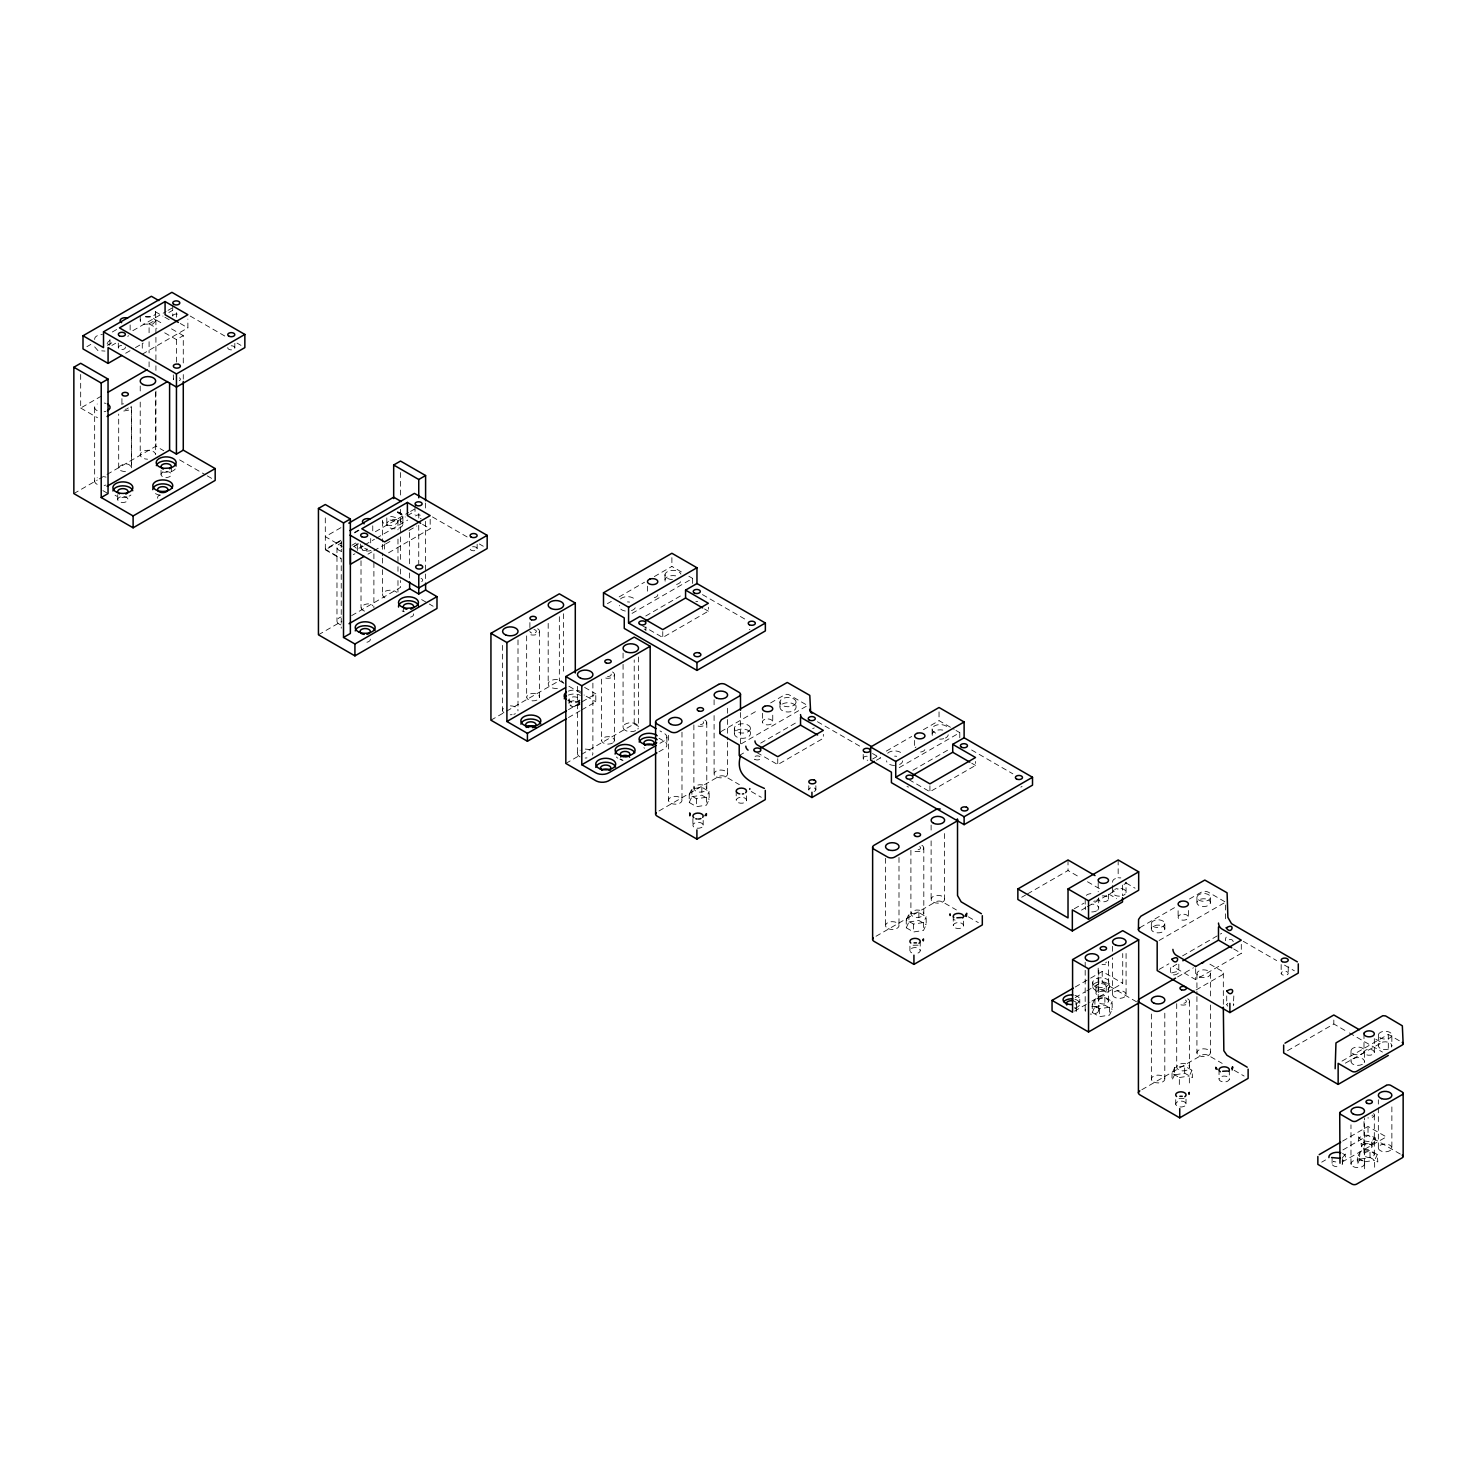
<?xml version="1.0" encoding="UTF-8"?>
<svg xmlns="http://www.w3.org/2000/svg" width="1477" height="1477" viewBox="0 0 1477 1477"><rect width="100%" height="100%" fill="white"/><g stroke="black" fill="none" stroke-linecap="round" stroke-linejoin="round"><path stroke-width="0.75" stroke-dasharray="5 3.75" d="M117.717 499.724L117.717 491.841M176.465 317.149L176.465 312.644M418.785 518.058L418.785 513.534M876.415 760.286L880.329 758.033L880.329 752.772M1085.189 1010.305L1085.189 962.229M1098.722 1010.213L1098.722 966.733M1112.532 994.39L1112.532 957.761M1091.854 1001.092L1122.723 983.276L1122.723 953.533M1126.083 994.556A6.776 3.914 0 0 0 1116.04 991.049A6.776 3.914 0 0 0 1115.8 997.806A6.776 3.914 0 0 0 1126.083 994.556L1126.083 951.059M1350.975 1163.765L1350.975 1124.846M1364.526 1163.673L1364.526 1117.904M1378.336 1147.851L1378.336 1099.774M1391.869 1148.017A6.776 3.914 0 0 0 1381.844 1144.509A6.776 3.914 0 0 0 1381.604 1151.266A6.776 3.914 0 0 0 1391.869 1148.017L1391.869 1104.519M94.657 346.873L97.888 350.566L104.996 351.083M1179.329 1084.506L1179.348 1077.545L1172.055 1073.336L1174.713 1067.576L1184.683 1066.043L1191.976 1070.253L1192.511 1077.675L1184.831 1073.244L1174.067 1074.924L1174.713 1067.576M1364.637 1168.805L1364.656 1161.845L1357.363 1157.636L1360.04 1151.875L1369.991 1150.343L1377.303 1154.552L1377.819 1161.974L1370.139 1157.543L1359.375 1159.223L1360.04 1151.875M155.657 312.385L155.62 321.081L152.777 324.072L143.361 324.183L140.573 321.968L140.573 319.309M125.471 471.643C107.932 470.018 130.345 457.095 131.379 468.874M123.791 411.012L129.939 409.868L131.268 406.23M131.564 467.821L131.582 407.19M364.524 611.127C355.145 607.453 368.844 600.382 372.942 605.884M1342.39 1158.633L1342.39 1163.894M1171.723 972.955C1190.61 966.973 1164.781 985.824 1171.723 964.186M1233.221 941.624C1231.412 935.513 1222.698 945.538 1226.15 937.138M1227.775 1006.169L1226.722 1004.711L1227.775 1003.271M1233.83 995.941L1233.35 1005.745M689.224 794.571L691.901 788.829L701.852 787.278L709.145 791.487L709.145 799.389L706.486 805.15L696.516 806.682L689.224 802.473L689.224 794.571L696.516 798.78L706.486 797.248L709.145 791.487M689.224 802.473L691.901 796.712L691.901 788.829M906.25 919.876L908.909 914.115L918.879 912.583L926.171 916.792L926.171 924.694L923.513 930.436L913.543 931.987L906.25 927.778L906.25 919.876L913.543 924.085L923.513 922.534L926.171 916.792M906.25 927.778L908.909 922.017L908.909 914.115M1092.242 1004.563L1094.919 998.821L1104.87 997.27L1112.181 1001.48L1112.181 1009.382L1109.504 1015.124L1099.534 1016.674L1092.242 1012.465L1092.242 1004.563L1099.534 1008.773L1109.504 1007.24L1112.181 1001.48M1092.242 1012.465L1094.919 1006.705L1094.919 998.821M1174.677 1074.481L1171.981 1080.259L1172.055 1073.336M1189.354 1082.955L1189.317 1075.994L1191.976 1070.253M1359.985 1158.78L1357.308 1164.559L1357.363 1157.636M1374.662 1167.255L1374.625 1160.294L1377.303 1154.552M361.865 545.419C358.837 550.367 367.607 552.14 370.967 550.404M1287.206 974.746L1287.298 974.691A3.545 2.049 0 0 0 1285.802 971.349A3.545 2.049 0 0 0 1281.187 973.546A3.545 2.049 0 0 0 1286.578 975.023M86.903 346.67L90.817 344.418M112.307 332.011L118.178 328.614M107.433 345.36L113.286 341.962M132.838 330.682L166.052 311.518M168.009 310.373L171.904 308.121M149.085 332.75L149.085 323.795L155.916 319.844L163.725 324.368M111.883 345.415L115.686 343.218M168.876 312.515L172.661 310.318M125.674 353.243L133.484 348.738M135.441 347.612L143.251 343.089M142.272 354.185L187.874 327.876L187.874 319.087M164.704 332.823L176.428 339.599L183.277 335.648L183.277 365.41M80.681 374.475L80.681 408.04L102.19 395.614M73.85 493.576L97.297 480.043M99.254 478.917L105.107 475.539M107.064 474.412L155.916 446.202L163.818 450.762M340.947 527.64L325.328 536.668L342.295 546.472M340.91 540.231L325.291 549.241L341.242 558.454L341.242 628.223M354.591 532.329L358.505 530.077M325.291 517.929L325.328 549.832L340.947 540.804M354.628 532.902L360.499 529.523M351.932 545.253L355.828 543.001M375.38 531.72L408.594 512.537M410.551 511.411L414.446 509.159M354.203 546.324L361.791 541.93M407.394 515.602L414.982 511.227M358.819 548.299L362.733 546.047M364.69 544.921L374.456 539.29M376.413 538.163L407.67 520.107M367.976 554.152L371.89 551.9M373.847 550.773L383.614 545.124M385.571 543.998L391.423 540.619M409.018 530.465L416.828 525.96M388.562 552.804L430.176 528.766L430.176 517.799M318.441 634.796L341.889 621.263M351.655 615.614L400.507 587.421L400.507 580.516M607.416 603.65L611.312 601.397M619.14 596.893L644.526 582.215M654.311 576.584L671.887 566.429L681.322 571.876M632.064 613.38L692.639 578.412L692.639 586.831M645.744 616.001L682.872 594.566M490.936 720.185L504.617 712.283M506.574 711.157L559.34 680.694L567.02 685.143M641.867 625.436L662.767 637.492L708.369 611.183L708.369 607.232M568.442 709.662L580.166 702.886M582.123 701.76L595.803 693.858L595.803 701.76L582.123 709.662M568.442 717.545L580.166 710.788M565.82 763.424L579.501 755.522M581.458 754.396L634.224 723.933L634.224 659.924M659.942 743.3L663.856 741.048A9.194 5.299 0 0 0 663.856 733.146L659.942 730.893M658.89 751.793L664.742 748.414A9.194 5.299 0 0 0 664.742 741.583L659.019 738.26M720.758 731.706L758.643 709.828M770.625 702.923L784.582 694.855A3.231 1.865 0 0 1 789.143 694.855L807.605 705.508L739.22 744.999M739.22 755.522L745.073 752.144M760.71 743.116L797.838 721.681M659 810.965L718.56 776.588A4.837 2.788 0 0 1 725.41 776.588L739.368 784.638M756.852 752.55L777.751 764.606L823.335 738.278L823.335 734.346M872.612 759.03L878.464 755.633M886.292 751.128L911.697 736.469M923.42 729.693L939.04 720.665L954.124 729.38M899.216 767.615L959.792 732.647L959.792 741.066M912.897 770.255L950.025 748.821M909.02 779.671L929.919 791.746L975.522 765.418L975.522 761.467M876.027 936.27L935.587 901.875A4.837 2.788 0 0 1 942.437 901.875L956.394 909.943M1021.715 897.241L1025.573 895.025M1027.512 893.899L1068.019 870.525L1079.687 877.264M1074.277 908.761L1083.915 903.185M1081.515 910.109L1085.373 907.875M1087.294 906.767L1118.163 888.951M1139.838 927.667L1175.581 907.026M1189.483 898.995L1201.392 892.126A4.837 2.788 0 0 1 1208.223 892.126L1225.559 902.133L1225.559 922.165M1075.201 987.024L1088.697 979.233M1090.635 978.125L1102.211 971.441L1122.723 983.276M1159.113 940.48L1225.559 902.133M1075.201 997.566L1084.857 991.99M1086.777 990.882L1102.211 981.965L1138.675 1003.031M1074.499 1011.117L1089.934 1002.218M1159.113 969.429L1168.898 963.798M1182.56 955.896L1221.645 933.335M1176.855 964.204L1172.904 966.493L1195.687 979.639L1241.289 953.33L1241.289 942.363M1177.575 976.962L1193.453 967.786M1196.093 989.959L1221.904 975.06A4.837 2.788 0 0 0 1221.904 971.109L1208.223 963.207M1141.832 1089.731L1201.392 1055.335A4.837 2.788 0 0 1 1208.223 1055.335L1222.199 1063.403M1287.519 1050.701L1333.823 1023.986L1347.43 1031.851M1342.002 1061.114L1388.306 1034.38L1400.214 1041.267M1345.344 1063.163L1381.789 1042.577L1375.124 1038.848M1342.63 1141.093L1368.016 1126.434L1386.349 1136.902L1339.99 1163.23M1321.712 1162.159L1325.571 1159.925M1342.944 1149.9L1368.016 1135.425L1402.208 1155.162M1342.371 1157.746L1345.584 1154.054L1345.584 1156.694M917.992 953.034L918.989 952.517A5.151 2.972 0 0 0 918.417 948.308A5.151 2.972 0 0 0 911.143 948.64A5.151 2.972 0 0 0 911.715 952.831M121.631 404.255L123.477 403.775M1184.056 1098.611L1178 1098.685M145.374 316.41L151.873 316.743L155.657 320.269M918.122 945.188L912.324 945.262M691.901 796.712L701.852 795.18L709.145 799.389M908.909 922.017L918.879 920.466L926.171 924.694M1094.919 1006.705L1104.87 1005.172L1112.181 1009.382M1179.348 1077.545L1189.317 1075.994M1364.656 1161.845L1374.625 1160.294M953.348 919.488L955.084 920.116M107.119 343.439L109.446 345.193M421.074 578.449L421.683 578.707A3.545 2.049 0 0 1 421.683 581.606M688.854 576.233L692.639 578.412M956.025 730.469L959.792 732.647M702.461 594.603L745.7 619.565M971.589 749.984L1012.853 773.819M704.566 608.986L708.369 611.183M971.718 763.221L975.522 765.418M190.145 316.023L225.316 336.331M237.04 343.089L240.954 345.36M180.268 323.481L187.874 327.876M155.251 311.665L162.968 316.115M164.889 317.241L170.686 320.583M1243.246 941.292L1276.663 960.585M1284.51 965.127L1294.35 970.795M171.554 328.873L183.277 335.648M1126.102 882.988L1135.093 888.194M1233.683 948.936L1241.289 953.33M149.085 323.795L156.894 328.319M817.427 721.718L860.666 746.679M872.464 753.492L880.329 758.033M1087.478 881.751L1101.085 889.616M1108.876 894.12L1116.667 898.607M1349.387 1032.958L1382.454 1052.067M432.466 516.932L467.637 537.24M479.36 543.998L483.274 546.25M422.588 524.39L430.176 528.766M397.664 512.057L403.646 515.528M397.571 512.574L405.289 517.024M584.615 687.396L595.803 693.858M179.622 459.882L205.303 474.726M207.278 475.852L213.205 479.287M421.628 599.607L427.388 602.93M429.309 604.038L433.149 606.253M568.922 686.251L584.283 695.113M586.203 696.221L595.803 701.76M751.331 791.561L761.301 797.303M968.358 916.848L978.328 922.608M1234.163 1070.308L1244.132 1076.068M80.681 408.04L97.482 417.733M325.328 549.832L340.744 558.731M102.91 490.622L108.043 493.576M634.224 723.933L639.947 727.238M1233.35 1003.695L1233.83 1004.711M140.223 320.915L140.223 314.989M808.787 785.727L808.879 790.121M173.307 374.863L173.418 379.7M131.564 407.283L131.582 467.914M118.695 467.914L118.695 414.095M1370.01 1157.229L1369.991 1150.343M1184.702 1072.93L1184.683 1066.043M1391.851 1035.58A6.776 3.914 0 0 1 1381.143 1038.331A6.776 3.914 0 0 1 1382.343 1031.592A6.776 3.914 0 0 1 1391.851 1035.58L1391.851 1046.104M1388.306 1034.38L1388.306 1051.218M1378.373 1034.768L1378.373 1045.291M1375.198 1140.558A8.382 4.837 0 0 0 1363.493 1135.61A8.382 4.837 0 0 0 1361.923 1143.937A8.382 4.837 0 0 0 1375.198 1140.558L1375.253 1137.585L1372.41 1140.466L1368.274 1141.518L1361.628 1140.595L1358.545 1136.865L1358.545 1139.505M1374.312 1038.571L1374.312 1052.381A5.151 2.972 0 0 1 1366.41 1054.8A5.151 2.972 0 0 1 1366.742 1049.649A5.151 2.972 0 0 1 1374.312 1052.381M1374.312 1115.024L1374.312 1154.516M1372.022 1146.392L1371.948 1141.887C1366.428 1148.164 1358.545 1135.665 1361.739 1146.854M1368.016 1127.523L1368.016 1135.425M1364.49 1051.347A6.776 3.914 0 0 1 1353.8 1054.135A6.776 3.914 0 0 1 1354.981 1047.396A6.776 3.914 0 0 1 1364.49 1051.347L1364.49 1061.889M1363.991 1033.734L1363.991 1052.159M1363.991 1121.597L1363.991 1154.516M1351.012 1050.572L1351.012 1061.095M1333.823 1020.035L1333.823 1023.986M1332.088 1158.282L1332.088 1163.544M1288.239 966.641L1288.239 973.214M1281.168 964.592L1281.168 973.361M1229.326 1069.994L1229.326 1079.207A5.151 2.972 0 0 1 1221.35 1081.515A5.151 2.972 0 0 1 1221.867 1076.364A5.151 2.972 0 0 1 1229.326 1079.207M1226.722 995.941L1226.722 1004.711M1223.325 973.085L1223.325 1004.914M1219.042 1069.643L1219.042 1078.856M1210.42 897.665A6.757 3.896 0 0 1 1199.896 900.619A6.757 3.896 0 0 1 1200.709 893.88A6.757 3.896 0 0 1 1210.42 897.665L1210.42 902.927A6.757 3.896 0 0 1 1199.896 905.881A6.757 3.896 0 0 1 1200.709 899.142A6.757 3.896 0 0 1 1210.42 902.927M1210.42 973.454L1210.42 996.015M1210.42 1005.043L1210.42 1052.436M1196.924 897.111L1196.924 902.373M1196.924 974.008L1196.924 994.316M1196.924 996.569L1196.924 1052.99M1195.687 968.672L1195.687 979.639M1189.594 1001.369L1189.594 1067.188A6.443 3.729 0 0 1 1179.938 1070.4A6.443 3.729 0 0 1 1179.938 1063.957A6.443 3.729 0 0 1 1189.594 1067.188M1188.413 910.46L1188.413 917.051M1186.013 1099.202L1186.013 1103.799M1178.812 964.186L1178.812 972.955M1178.111 910.755L1178.111 917.346M1176.707 1003.64L1176.707 1067.188M1175.729 1099.663L1175.729 1104.261M1164.836 923.716A6.757 3.896 0 0 1 1154.682 927.076A6.757 3.896 0 0 1 1154.719 920.319A6.757 3.896 0 0 1 1164.836 923.716L1164.836 928.978A6.757 3.896 0 0 1 1154.682 932.356A6.757 3.896 0 0 1 1154.719 925.599A6.757 3.896 0 0 1 1164.836 928.978M1164.799 1013.167L1164.799 1078.598M1151.358 1014.034L1151.358 1079.465M1151.322 923.697L1151.322 928.959M1126.046 892.643L1126.046 882.12A6.776 3.914 0 0 1 1121.043 885.48M1122.502 885.129L1122.502 895.653A6.776 3.914 0 0 0 1124.809 889.966A6.776 3.914 0 0 0 1114.729 889.357M1118.163 859.983L1118.163 877.818M1112.569 885.517L1112.569 891.831M1112.532 946.314L1112.532 955.471M1109.504 1007.24L1109.504 1015.124M1109.412 983.147A8.382 4.837 0 0 1 1096.119 986.525A8.382 4.837 0 0 1 1097.706 978.199A8.382 4.837 0 0 1 1109.412 983.147L1109.412 987.098A8.382 4.837 0 0 1 1096.119 990.476A8.382 4.837 0 0 1 1097.706 982.15A8.382 4.837 0 0 1 1109.412 987.098M1108.507 894.323L1108.507 898.921M1108.507 1001.055L1108.507 961.564A5.151 2.972 0 0 1 1102.008 964.444M1106.218 986.341L1106.218 992.932M1104.87 997.27L1104.87 1005.172M1102.211 971.441L1102.211 981.965M1099.534 1008.773L1099.534 1016.674M1098.685 897.887L1098.685 908.429A6.776 3.914 0 0 0 1091.817 904.127M1098.186 882.581L1098.186 891.794M1098.186 968.155L1098.186 1001.055M1095.934 986.802L1095.934 993.393M1092.74 982.094L1092.74 986.045M1085.207 899.216L1085.207 907.635M1079.779 999.283L1079.779 1003.234M1076.585 1003.862L1076.585 1010.434M1068.019 859.983L1068.019 870.525M963.539 921.131L963.539 925.747A5.151 2.972 0 0 1 955.545 928.054A5.151 2.972 0 0 1 956.081 922.903A5.151 2.972 0 0 1 963.539 925.747M953.237 916.183L953.237 925.396M944.615 833.545L944.615 898.976M939.04 711.896L939.04 720.665M932.135 728.899L932.135 734.161M931.119 825.071L931.119 831.828M931.119 840.856L931.119 899.53M929.919 785.819L929.919 791.746M923.808 847.909L923.808 913.728A6.443 3.729 0 0 1 914.134 916.94A6.443 3.729 0 0 1 914.134 910.497A6.443 3.729 0 0 1 923.808 913.728M923.513 922.534L923.513 930.436M920.208 941.126L920.208 950.339M918.879 912.583L918.879 920.466M914.632 740.402L914.632 746.993M913.543 924.085L913.543 931.987M910.903 850.18L910.903 913.728M909.924 946.203L909.924 950.8M898.995 857.454L898.995 925.137M885.554 858.322L885.554 926.005M863.214 754.378L863.214 758.329A3.545 2.049 0 0 0 867.793 760.212M815.876 785.727L815.876 789.678M796.048 702.406A8.068 4.653 0 0 1 783.493 705.951A8.068 4.653 0 0 1 784.472 697.919A8.068 4.653 0 0 1 796.048 702.406L796.048 707.686A8.068 4.653 0 0 1 783.493 711.212A8.068 4.653 0 0 1 784.472 703.181A8.068 4.653 0 0 1 796.048 707.686M779.967 701.778L779.967 707.04M777.751 758.68L777.751 764.606M772.748 715.182L772.748 721.755M762.446 713.28L762.446 722.05M750.464 728.438A8.068 4.653 0 0 1 738.352 732.444A8.068 4.653 0 0 1 738.389 724.376A8.068 4.653 0 0 1 750.464 728.438L750.464 733.7A8.068 4.653 0 0 1 738.352 737.706A8.068 4.653 0 0 1 738.389 729.638A8.068 4.653 0 0 1 750.464 733.7M746.513 795.845L746.513 800.442A5.151 2.972 0 0 1 738.518 802.75A5.151 2.972 0 0 1 739.054 797.598A5.151 2.972 0 0 1 746.513 800.442M740.494 712.505L740.494 744.334M736.211 790.878L736.211 800.091M734.346 728.401L734.346 733.663M727.589 708.24L727.589 717.268M727.589 719.521L727.589 739.829M727.589 742.082L727.589 773.671M714.093 699.766L714.093 706.541M714.093 715.57L714.093 774.225M706.781 722.622L706.781 788.423A6.443 3.729 0 0 1 697.107 791.654A6.443 3.729 0 0 1 697.107 785.21A6.443 3.729 0 0 1 706.781 788.423M706.486 797.248L706.486 805.15M703.181 820.437L703.181 825.052M701.852 787.278L701.852 795.18M696.516 798.78L696.516 806.682M693.876 724.893L693.876 788.423M692.898 818.59L692.898 825.514M681.986 732.149L681.986 799.832M671.887 557.66L671.887 566.429M668.527 735.269L668.527 800.7M666.902 737.097L666.902 744.999M664.982 574.664L664.982 579.926M662.767 631.584L662.767 637.492M647.48 586.166L647.48 592.739M645.892 626.857L645.892 630.808M638.507 656.97L638.507 726.906M623.072 653.092L623.072 662.102M623.072 664.373L623.072 727.533M614.45 674.583L614.45 740.383M601.545 679.125L601.545 740.383M592.886 683.112L592.886 753.048M579.298 699.969A5.151 2.972 0 0 1 571.304 702.277A5.151 2.972 0 0 1 571.839 697.126A5.151 2.972 0 0 1 579.298 699.969L579.298 703.901A5.151 2.972 0 0 1 571.304 706.209A5.151 2.972 0 0 1 571.839 701.077A5.151 2.972 0 0 1 579.298 703.901M577.507 686.362L577.507 754.045M568.996 699.6L568.996 703.55M563.623 613.73L563.623 674.657M559.34 616.703L559.34 680.694M548.189 623.386L548.189 684.313M539.567 631.344L539.567 697.144A6.443 3.729 0 0 1 529.892 700.375A6.443 3.729 0 0 1 529.892 693.932A6.443 3.729 0 0 1 539.567 697.144M529.892 622.574L529.892 629.147M526.661 635.885L526.661 697.144M518.002 639.873L518.002 709.809M502.623 645.375L502.623 710.806M477.145 544.274L477.145 548.669M425.598 503.029L425.598 509.897M425.598 521.344L425.598 571.728M425.598 574.018L425.598 578.596M418.748 525.295L418.748 564.232M415.037 506.002L415.037 514.79M409.627 532.477L409.627 563.974M409.627 572.984L409.627 579.741M403.332 606.327L403.332 612.253M402.889 516.581L402.889 524.483A8.068 4.653 0 0 1 390.353 528.028A8.068 4.653 0 0 1 391.313 519.978A8.068 4.653 0 0 1 402.889 524.483M400.507 472.548L400.507 495.533M400.507 509.307L400.507 534.582M400.507 536.871L400.507 559.857M400.507 569.033L400.507 578.227M397.978 520.624L397.978 529.855M397.978 539.068L397.978 564.399M397.978 566.706L397.978 571.304M397.978 580.516L397.978 592.037M386.808 517.929L386.808 523.837M384.592 544.127L384.592 550.699M382.543 521.27L382.543 542.004M382.543 544.293L382.543 555.814M382.543 558.121L382.543 567.334M382.543 569.642L382.543 594.973M373.903 553.801L373.884 607.712M372.758 525.83L372.758 532.422M370.69 538.496L370.69 542.89M361.016 560.725L361.016 608.007M360.61 544.016L360.61 548.41M357.323 550.496L357.323 542.594A8.068 4.653 0 0 1 353.261 546.619M341.187 542.576L341.187 550.478M336.978 547.764L336.978 621.485M234.825 343.384L234.825 347.76M183.277 374.567L183.277 379.164M176.428 339.599L176.428 362.493M172.735 305.111L172.735 316.078M171.314 466.769L171.314 474.671M161.03 470.369L161.03 474.32M155.916 319.844L155.916 363.49M155.916 365.798L155.916 370.395M155.916 391.073L155.916 446.202M155.657 392.254L155.657 454.436A7.736 4.468 0 0 0 147.7 450.282A7.736 4.468 0 0 0 140.204 454.713A7.736 4.468 0 0 0 147.552 459.218M149.085 341.704L149.085 352.892M149.085 361.828L149.085 368.548M142.272 343.218L142.272 349.809M140.223 385.977L140.223 392.882M140.223 402.095L140.223 455.082M130.142 324.958L130.142 331.55M121.926 398.605L121.926 407.375M118.308 343.107L118.308 347.501M110.037 340.485L110.037 344.436M94.657 407.874L94.657 481.576M231.169 345.784A3.545 2.049 0 0 1 234.806 348.11A3.545 2.049 0 0 1 230.19 349.772A3.545 2.049 0 0 1 228.16 346.873M179.363 377.817A3.545 2.049 0 0 1 179.363 380.697M173.307 379.257A3.545 2.049 0 0 1 173.437 378.721M125.268 346.966A3.545 2.049 0 0 1 122.462 349.514A3.545 2.049 0 0 1 118.308 347.686A3.545 2.049 0 0 1 121.852 345.452M172.846 315.543A3.545 2.049 0 0 1 176.28 314.029A3.545 2.049 0 0 1 179.696 315.543M155.307 311.315A7.736 4.468 0 0 1 153.46 315.82A7.736 4.468 0 0 1 145.725 316.983M110.018 339.599A7.736 4.468 0 0 1 107.415 342.387M94.657 339.507A7.736 4.468 0 0 1 102.411 334.559M128.702 335.777A5.003 2.88 0 0 1 127.668 336.239M105.882 411.344A7.736 4.468 0 0 1 104.128 411.714M97.168 410.698A7.736 4.468 0 0 1 97.26 403.996M104.258 403.055A7.736 4.468 0 0 1 106.012 403.443M105.882 485.047A7.736 4.468 0 0 1 104.128 485.435M97.168 484.401A7.736 4.468 0 0 1 97.26 477.699M104.258 476.757A7.736 4.468 0 0 1 106.012 477.145M123.81 496.567A5.151 2.972 0 0 1 126.782 501.442L125.785 501.958A5.151 2.972 0 0 1 118.252 500.851A5.151 2.972 0 0 1 121.132 496.697M162.322 476.48A5.151 2.972 0 0 1 163.855 471.828A5.151 2.972 0 0 1 171.221 473.895A5.151 2.972 0 0 1 165.867 477.477M157.781 498.321A5.151 2.972 0 0 1 160.162 494.961M160.162 495.201A9.988 5.779 0 0 1 154.106 492.524M130.918 495.017A9.988 5.779 0 0 1 129.108 496.106M126.874 496.881A9.988 5.779 0 0 1 119.231 496.992M116.941 496.254A9.988 5.779 0 0 1 115.058 495.22M175.265 469.003A9.988 5.779 0 0 1 169.652 472.012L164.501 472.289A9.988 5.779 0 0 1 159.811 471.052M128.259 407.855A3.231 1.865 0 0 1 125.139 409.24M1098.334 898.81A6.776 3.914 0 0 1 1096.543 900.379M1095.214 900.933A6.776 3.914 0 0 1 1093.7 901.284M1086.297 895.339A6.776 3.914 0 0 1 1093.442 893.696M515.399 713.686A7.736 4.468 0 0 1 513.848 714.296M512.094 714.665A7.736 4.468 0 0 1 510.248 714.776M503.915 712.819A7.736 4.468 0 0 1 503.989 707.741M510.396 705.84A7.736 4.468 0 0 1 517.984 710.899M537.683 628.704A6.443 3.729 0 0 1 537.683 633.984A6.443 3.729 0 0 1 528.563 633.984M557.383 688.374A7.736 4.468 0 0 1 548.392 685.014A7.736 4.468 0 0 1 553.838 679.697A7.736 4.468 0 0 1 563.272 682.614M579.944 704.492A9.988 5.779 0 0 1 569.993 705.027M568.35 695.076A9.988 5.779 0 0 1 580.516 695.335M579.944 700.541A9.988 5.779 0 0 1 575.088 701.575L572.485 701.52A9.988 5.779 0 0 1 567.777 700.283M568.35 691.125A9.988 5.779 0 0 1 580.516 691.384M919.636 846.598A3.231 1.865 0 0 1 919.636 849.238A3.231 1.865 0 0 1 915.075 849.238M1187.711 998.747A6.443 3.729 0 0 1 1188.265 1003.64A6.443 3.729 0 0 1 1179.938 1004.6M1185.44 1000.058A3.231 1.865 0 0 1 1185.44 1002.698A3.231 1.865 0 0 1 1180.88 1002.698M1342.298 1163.119A5.151 2.972 0 0 1 1342.131 1164.67M1336.925 1166.701A5.151 2.972 0 0 1 1332.365 1164.707A5.151 2.972 0 0 1 1333.823 1161.494M1373.61 1113.529A5.151 2.972 0 0 1 1373.241 1116.834A5.151 2.972 0 0 1 1367.813 1117.904M1362.348 1064.363A6.776 3.914 0 0 1 1351.289 1062.646A6.776 3.914 0 0 1 1358.711 1057.624A6.776 3.914 0 0 1 1363.4 1063.643M1388.362 1049.132A6.776 3.914 0 0 1 1378.503 1046.547A6.776 3.914 0 0 1 1385.537 1041.802A6.776 3.914 0 0 1 1391.482 1047.027M1342.575 1153.408A8.382 4.837 0 0 1 1342.095 1161.088M1335.836 1161.919A8.382 4.837 0 0 1 1333.749 1161.55M1372.373 1115.024A3.231 1.865 0 0 1 1371.948 1115.947M390.63 516.488A7.736 4.468 0 0 1 397.959 521.344A7.736 4.468 0 0 1 389.245 525.387A7.736 4.468 0 0 1 382.635 520.199M384.851 597.853A7.736 4.468 0 0 1 385.423 591.169A7.736 4.468 0 0 1 396.833 592.295M370.321 639.172A5.151 2.972 0 0 1 369.102 641.332L368.087 641.867A5.151 2.972 0 0 1 366.887 642.218M413.542 613.804A5.151 2.972 0 0 1 408.187 617.368M341.002 551.216A7.736 4.468 0 0 1 336.922 547.228A7.736 4.468 0 0 1 341.132 543.296M341.002 624.919A7.736 4.468 0 0 1 336.922 620.931A7.736 4.468 0 0 1 341.132 616.998M404.329 611.736A9.988 5.779 0 0 1 402.113 610.943M367.459 549.13A3.231 1.865 0 0 1 364.671 548.207M921.906 845.287A6.443 3.729 0 0 1 921.279 850.863A6.443 3.729 0 0 1 911.771 849.773M1098.334 909.334A6.776 3.914 0 0 1 1097.596 910.183M1096.543 910.903A6.776 3.914 0 0 1 1090.469 911.844M1085.669 909.481A6.776 3.914 0 0 1 1085.577 906.712M1119.418 896.151A6.776 3.914 0 0 1 1113.363 894.102A6.776 3.914 0 0 1 1113.676 890.077M1074.924 995.332A8.382 4.837 0 0 1 1079.816 999.911A8.382 4.837 0 0 1 1074.351 1004.268M1074.924 999.283A8.382 4.837 0 0 1 1079.816 1003.862A8.382 4.837 0 0 1 1074.351 1008.219M1102.193 895.911A5.151 2.972 0 0 1 1108.378 898.145A5.151 2.972 0 0 1 1104.501 901.727A5.151 2.972 0 0 1 1098.316 899.475M1106.458 962.044A3.231 1.865 0 0 1 1105.627 962.875M1074.277 1007.776A5.151 2.972 0 0 1 1074.868 1012.483M1074.277 1001.203A5.151 2.972 0 0 1 1074.868 1005.911M1112.606 882.249A6.776 3.914 0 0 1 1120.821 877.892M1091.872 1006.354A6.776 3.914 0 0 1 1098.666 1010.73A6.776 3.914 0 0 1 1090.266 1014.053M1085.429 1011.32A6.776 3.914 0 0 1 1085.392 1009.289M533.954 629.553A3.231 1.865 0 0 1 536.299 631.676A3.231 1.865 0 0 1 532.828 633.19A3.231 1.865 0 0 1 529.892 631.344M924.824 749.651A5.151 2.972 0 0 1 923.605 751.036L922.571 751.535A5.151 2.972 0 0 1 920.042 752.015M915.186 747.676A5.151 2.972 0 0 1 915.962 747.03M887.622 753.215A8.068 4.653 0 0 1 901.579 753.233M935.679 733.09A8.068 4.653 0 0 1 934.886 725.705A8.068 4.653 0 0 1 947.422 727.182M902.65 760.821A8.068 4.653 0 0 1 898.607 764.846M894.564 765.455A8.068 4.653 0 0 1 886.532 760.803M894.619 756.15A8.068 4.653 0 0 1 896.705 756.316M948.216 734.808A8.068 4.653 0 0 1 945.483 738.002M943.729 738.666A8.068 4.653 0 0 1 939.63 739.128M932.264 735.38A8.068 4.653 0 0 1 942.806 730.081M908.577 787.019A3.545 2.049 0 0 1 906.989 786.502M1022.066 786.336A3.545 2.049 0 0 1 1020.81 787.112M657.782 594.64A5.151 2.972 0 0 1 656.453 596.782L655.419 597.299A5.151 2.972 0 0 1 651.542 597.705M620.469 598.96A8.068 4.653 0 0 1 628.519 596.69A8.068 4.653 0 0 1 635.221 600.124M697.698 601.361A3.545 2.049 0 0 1 695.852 601.361M672.478 579.63A8.068 4.653 0 0 1 664.964 575.07A8.068 4.653 0 0 1 672.183 570.362A8.068 4.653 0 0 1 680.934 574.091M635.221 607.785A8.068 4.653 0 0 1 631.454 610.61M625.325 611.053A8.068 4.653 0 0 1 619.657 605.348M627.467 601.914A8.068 4.653 0 0 1 629.553 602.081M680.657 581.753A8.068 4.653 0 0 1 676.558 584.43M665.112 581.144A8.068 4.653 0 0 1 675.654 575.845M644.12 629.036A3.545 2.049 0 0 1 645.412 629.793M749.282 629.7A3.545 2.049 0 0 1 749.91 629.405M623.036 760.673A4.837 2.788 0 0 1 620.543 759.104M611.109 674.103A3.231 1.865 0 0 1 609.613 676.189A3.231 1.865 0 0 1 605.718 675.894M612.549 743.023A6.443 3.729 0 0 1 601.933 741.657A6.443 3.729 0 0 1 608.561 736.672A6.443 3.729 0 0 1 613.583 742.248M644.415 748.304A5.151 2.972 0 0 1 643.972 747.565M612.549 671.943A6.443 3.729 0 0 1 613.121 676.835A6.443 3.729 0 0 1 604.776 677.795M585.28 749.079A7.736 4.468 0 0 1 592.406 755.172M586.978 757.886A7.736 4.468 0 0 1 585.132 758.015M580.018 756.87A7.736 4.468 0 0 1 580.129 750.168M622.297 759.75A9.988 5.779 0 0 1 619.915 759.141M617.884 758.199A9.988 5.779 0 0 1 616.334 756.981M635.627 730.709A7.736 4.468 0 0 1 623.442 728.604A7.736 4.468 0 0 1 631.177 722.77A7.736 4.468 0 0 1 637.879 729.01M354.942 553.783A8.068 4.653 0 0 1 353.261 554.521M341.464 551.678A8.068 4.653 0 0 1 341.482 549.278M354.978 547.21A8.068 4.653 0 0 1 356.252 548.17M472.566 546.785A3.545 2.049 0 0 1 477.126 548.484A3.545 2.049 0 0 1 473.415 550.773A3.545 2.049 0 0 1 470.148 548.281M421.093 518.427A3.545 2.049 0 0 1 420.373 518.759M415.517 515.953A3.545 2.049 0 0 1 419.505 514.993A3.545 2.049 0 0 1 422.145 516.987M367.238 549.426A3.545 2.049 0 0 1 361.348 549.647A3.545 2.049 0 0 1 363.25 546.416M397.461 511.873A8.068 4.653 0 0 1 400.895 519.35A8.068 4.653 0 0 1 387.602 518.316M341.464 543.776A8.068 4.653 0 0 1 341.482 541.376M703.126 721.681A3.231 1.865 0 0 1 702.295 724.099A3.231 1.865 0 0 1 698.049 723.933M704.88 719.982A6.443 3.729 0 0 1 705.434 724.893A6.443 3.729 0 0 1 697.107 725.835M814.104 791.45A3.545 2.049 0 0 0 814.824 788.238L813.236 787.703A3.545 2.049 0 0 0 808.787 789.678M814.252 727.939A3.545 2.049 0 0 1 812.664 728.475M863.214 758.329A3.545 2.049 0 0 1 867.553 756.261M701.963 827.212L700.966 827.729A5.151 2.972 0 0 1 692.953 825.772A5.151 2.972 0 0 1 699.433 822.412A5.151 2.972 0 0 1 701.963 827.212M1098.149 984.125L1097.153 984.642A5.151 2.972 0 0 0 1099.682 989.442A5.151 2.972 0 0 0 1106.162 986.082A5.151 2.972 0 0 0 1098.149 984.125M1098.149 990.698L1097.153 991.215A5.151 2.972 0 0 0 1099.682 996.033A5.151 2.972 0 0 0 1106.162 992.673A5.151 2.972 0 0 0 1098.149 990.698M1184.794 1105.978L1183.797 1106.495A5.151 2.972 0 0 1 1175.784 1104.519A5.151 2.972 0 0 1 1182.246 1101.159A5.151 2.972 0 0 1 1184.794 1105.978M764.809 719.391L763.775 719.908A5.151 2.972 0 0 0 763.664 723.822A5.151 2.972 0 0 0 770.403 724.395L771.419 723.896A5.151 2.972 0 0 0 771.529 719.982A5.151 2.972 0 0 0 764.809 719.391M1180.474 914.688L1179.44 915.205A5.151 2.972 0 0 0 1179.329 919.119A5.151 2.972 0 0 0 1186.068 919.691L1187.083 919.192A5.151 2.972 0 0 0 1187.194 915.26A5.151 2.972 0 0 0 1180.474 914.688M1363.529 1148.884A5.151 2.972 0 0 0 1371.948 1147.167A5.151 2.972 0 0 0 1365.154 1143.807A5.151 2.972 0 0 0 1363.529 1148.884M1153.962 1082.124A6.776 3.914 0 0 0 1164.799 1079.539A6.776 3.914 0 0 0 1155.476 1075.422A6.776 3.914 0 0 0 1153.962 1082.124M1199.342 1055.704A6.776 3.914 0 0 0 1210.346 1053.378A6.776 3.914 0 0 0 1201.336 1049.039A6.776 3.914 0 0 0 1199.342 1055.704M1199.342 976.74A6.776 3.914 0 0 0 1210.346 974.395A6.776 3.914 0 0 0 1201.336 970.075A6.776 3.914 0 0 0 1199.342 976.74M1365.505 1156.62A5.151 2.972 0 0 0 1374.127 1155.272A5.151 2.972 0 0 0 1367.813 1151.635A5.151 2.972 0 0 0 1365.505 1156.62M1353.024 1166.516A6.776 3.914 0 0 0 1364.305 1164.688A6.776 3.914 0 0 0 1355.923 1159.962A6.776 3.914 0 0 0 1353.024 1166.516M933.538 902.244A6.776 3.914 0 0 0 944.542 899.918A6.776 3.914 0 0 0 935.532 895.579A6.776 3.914 0 0 0 933.538 902.244M888.157 928.664A6.776 3.914 0 0 0 898.995 926.079A6.776 3.914 0 0 0 889.671 921.962A6.776 3.914 0 0 0 888.157 928.664M1099.7 1003.16A5.151 2.972 0 0 0 1108.322 1001.812A5.151 2.972 0 0 0 1102.008 998.175A5.151 2.972 0 0 0 1099.7 1003.16M671.13 803.377A6.776 3.914 0 0 0 681.968 800.774A6.776 3.914 0 0 0 672.663 796.657A6.776 3.914 0 0 0 671.13 803.377M716.511 776.957A6.776 3.914 0 0 0 727.515 774.613A6.776 3.914 0 0 0 718.505 770.274A6.776 3.914 0 0 0 716.511 776.957M754.802 759.363A3.545 2.049 0 0 0 760.747 758.439A3.545 2.049 0 0 0 756.39 755.947A3.545 2.049 0 0 0 754.802 759.363"/><path stroke-width="1.5" d="M73.85 367.238L101.211 383.023L101.211 497.527L108.043 493.576L108.043 379.072L80.681 363.287L73.85 367.238L73.85 493.576L133.115 527.806L215.18 480.413L215.18 468.578L183.277 450.153L176.428 454.104L169.597 450.153L107.064 486.247M108.079 363.397L108.079 347.612L176.465 387.085L244.85 347.612L244.85 334.448L171.904 292.335L103.519 331.808L103.519 347.612L83.007 335.759L83.007 348.923L108.079 363.397L121.76 355.514M133.115 527.806L133.115 515.953L215.18 468.578M318.441 508.439L343.513 522.932L343.513 637.436L350.363 633.485L350.363 518.981L325.291 504.506L318.441 508.439L318.441 634.796L354.923 655.862L436.989 608.469L436.989 596.634L425.598 590.043L418.748 593.994L409.627 588.732L349.052 623.7M354.923 655.862L354.923 644.009L436.989 596.634M575.292 672.995L575.292 603.041L559.34 593.828L490.936 633.319L490.936 720.185L527.418 741.251L566.503 718.69M565.82 676.558L581.79 685.771L581.79 764.735L650.175 725.244L650.175 646.28L634.224 637.067L565.82 676.558L565.82 763.424L596.376 781.038A9.194 5.299 0 0 0 608.21 781.038L656.951 752.901M655.603 814.085L655.603 721.958M765.363 623.017L765.363 630.919L696.959 670.41L624.254 628.427L624.254 617.884L603.502 605.921L603.502 592.757L671.887 553.266L696.959 567.74L696.959 583.544L765.363 623.017L696.959 662.508L628.574 623.017L628.574 607.232L603.502 592.757M872.63 939.39L872.63 847.263M1032.515 777.271L1032.515 785.155L964.112 824.646L891.406 782.662L891.406 772.139L870.655 760.157L870.655 746.993L939.04 707.501L964.112 721.976L964.112 737.78L1032.515 777.271L964.112 816.744L895.727 777.271L895.727 761.467L870.655 746.993M1072.339 930.935L1072.339 909.869L1088.531 919.211L1138.675 890.262L1138.675 871.836L1118.163 859.983L1068.019 888.951L1068.019 917.9L1017.856 888.951L1017.856 899.475L1072.339 930.935L1122.502 901.967L1122.502 897.758M1138.416 1092.851L1138.416 1000.723M1298.283 963.853L1298.283 973.066L1229.879 1012.557L1157.174 970.574L1157.174 941.606L1139.838 931.599A4.837 2.788 0 0 1 1139.838 927.667M1335.153 1068.72L1335.965 1042.91L1382.823 1015.714L1385.574 1015.918L1402.338 1025.813L1403.15 1043.722M706.32 815.618L706.431 813.624L704.972 815.71M923.347 940.904L923.457 938.929L922.94 940.147M1189.151 1094.365L1189.262 1092.389L1188.727 1093.608M1232.446 1067.982L1232.003 1068.591M749.836 788.589L749.707 789.29M966.438 916.478L966.733 913.266L965.016 916.22M1232.243 1069.939L1232.538 1066.726L1232.538 1068.037M1339.99 1163.23L1339.713 1113.049M83.007 335.759L151.392 296.286L158.851 300.588M165.073 301.548L119.471 327.876L142.272 341.021L187.874 314.712L165.073 301.548L165.073 314.712L178.366 322.392M101.211 383.023L108.043 379.072M108.043 392.236L147.128 369.675M176.428 454.104L176.465 373.939L244.85 334.448M107.064 416.496L167.639 381.528M393.676 498.58L393.676 465.015L400.507 461.064L425.598 475.539L425.598 500.74M343.513 522.932L350.363 518.981M393.676 465.015L418.748 479.49L425.598 475.539M348.775 523.135L393.713 497.177L401.246 501.534M349.975 530.594L414.446 493.373L487.17 535.357L487.17 548.521L418.785 587.994L350.4 548.521L350.4 564.306L364.08 556.404M407.394 502.438L361.791 528.766L384.592 541.93L430.176 515.602L407.394 502.438L407.394 515.602L420.687 523.283M418.748 593.994L418.785 574.83L487.17 535.357M490.936 633.319L506.906 642.532L575.292 603.041M628.574 607.232L696.959 567.74M628.574 623.017L639.966 616.444L662.767 629.608L708.369 603.281L685.568 590.117L685.568 598.019L645.929 620.912M685.568 590.117L696.959 583.544M506.906 642.532L506.906 721.496L565.525 687.654M581.79 685.771L650.175 646.28M506.906 721.496L527.418 733.349L566.503 710.788M656.028 745.553L609.133 772.637A9.194 5.299 0 0 1 595.453 772.637L581.79 764.735M760.895 748.008L800.534 725.133L817.63 734.992M656.25 812.701A4.837 2.788 0 0 0 657.007 816.061L696.904 839.102L765.289 799.611L765.289 790.398M719.908 732.537A3.231 1.865 0 0 0 720.758 734.346L739.22 744.999L739.22 755.522L811.944 797.506L874.458 761.412M895.727 761.467L964.112 721.976M895.727 777.271L907.136 770.68L929.919 783.844L975.522 757.516L952.72 744.353L952.72 752.255L913.081 775.148M952.72 744.353L964.112 737.78M1017.856 888.951L1068.019 859.983L1095.011 875.584M873.276 937.987A4.837 2.788 0 0 0 874.033 941.366L913.931 964.389L982.316 924.916L982.316 915.703M1068.019 888.951L1088.531 900.785L1138.675 871.836M1052.049 1000.391L1072.579 1012.243L1072.579 959.588L1122.723 930.639L1138.675 939.852L1138.675 1003.031L1088.531 1031.98L1052.049 1010.914L1052.049 1000.391L1073.281 988.15M1072.579 959.588L1088.531 968.801L1138.675 939.852M1182.8 960.77L1218.488 940.166L1231.781 947.846M1175.581 978.106L1139.838 998.747A4.837 2.788 0 0 0 1139.838 1002.698L1153.519 1010.582A4.837 2.788 0 0 0 1160.35 1010.582L1194.118 991.104M1195.428 966.641L1241.289 940.166L1221.904 928.978A4.837 2.788 60 0 1 1218.488 923.051M1285.008 1043.168L1333.823 1014.994L1359.394 1029.746M1139.838 1090.875A4.837 2.788 0 0 0 1139.838 1094.826L1179.735 1117.849L1248.12 1078.376L1248.12 1069.163M1283.661 1045.033L1283.661 1052.935L1338.144 1084.395L1388.306 1055.427M1319.201 1154.626L1340.673 1142.219M125.785 494.057L126.782 493.54A5.151 2.972 0 0 0 126.21 489.349A5.151 2.972 0 0 0 118.935 489.662A5.151 2.972 0 0 0 119.508 493.872M609.336 770.108L609.632 769.96A5.151 2.972 0 0 0 609.078 765.769A5.151 2.972 0 0 0 601.804 766.083A5.151 2.972 0 0 0 602.358 770.292M961.582 917.549L956.856 917.808M1227.387 1071.01L1222.661 1071.268M1340.451 1158.356L1331.589 1157.525M914.06 942.861L916.46 942.843M1179.865 1096.322L1182.265 1096.303M228.769 336.128L228.861 336.165A3.545 2.049 0 0 0 234.732 335.131A3.545 2.049 0 0 0 230.246 332.713A3.545 2.049 0 0 0 228.861 336.165M1016.434 778.933L1016.508 778.988A3.545 2.049 0 0 0 1022.398 777.954A3.545 2.049 0 0 0 1017.893 775.536A3.545 2.049 0 0 0 1016.508 778.988M471.089 537.019L471.181 537.074A3.545 2.049 0 0 0 477.053 536.04A3.545 2.049 0 0 0 472.566 533.622A3.545 2.049 0 0 0 471.181 537.074M685.568 598.019L702.664 607.896M952.72 752.255L969.817 762.132M1232.298 924.122L1297.36 961.878M871.172 746.383L810.596 711.416L809.802 695.372L787.278 682.466L721.422 719.705L719.816 722.493L719.816 733.017M103.519 331.808L176.465 373.939M1195.687 966.493L1176.32 955.305A4.837 2.788 60 0 1 1172.904 949.379M349.994 535.117L418.785 574.83M650.175 725.244L656.028 728.641M101.211 497.527L133.115 515.953M343.513 637.436L354.923 644.009M1247.216 1067.188L1226.962 1055.298L1223.842 1050.738L1223.325 1007.185M981.411 913.728L961.158 901.838L957.539 895.56L957.521 819.624M764.384 788.423C748.359 781.241 735.103 774.65 740.494 755.707M1231.523 923.66L1227.885 917.383L1227.092 892.81L1204.807 880.07L1140.835 916.238L1138.582 919.396L1138.416 929.624M1217.177 1069.403L1215.793 1067.299L1215.848 1068.96M950.32 914.798L949.988 913.838L950.043 915.5M690.165 814.769L689.704 812.904L689.814 815.821M1403.15 1093.312L1403.15 1156.491M1338.144 1084.395L1338.144 1063.329L1352.046 1071.36A3.231 1.865 0 0 0 1356.606 1071.36L1402.208 1045.033A3.231 1.865 0 0 0 1402.208 1042.411M1317.853 1156.491L1317.853 1164.374L1352.046 1184.129A3.231 1.865 0 0 0 1356.606 1184.129L1402.208 1157.802A3.231 1.865 0 0 0 1402.208 1155.162M1229.879 1003.345L1229.879 1012.557M1218.488 927.002L1218.488 940.166M1179.735 1108.636L1179.735 1117.849M1088.531 900.785L1088.531 919.211M1088.531 968.801L1088.531 1031.98M964.112 816.744L964.112 824.646M913.931 955.176L913.931 964.389M811.944 792.244L811.944 797.506M800.534 717.231L800.534 725.133M740.494 694.319L740.494 710.234M696.959 662.508L696.959 670.41M696.904 829.889L696.904 839.102M527.418 733.349L527.418 741.251M425.598 583.175L425.598 590.043M418.748 479.49L418.748 497.804M409.627 581.975L409.627 588.732M183.277 381.454L183.277 450.153M169.597 382.635L169.597 450.153M121.631 322.651A5.003 2.88 0 0 1 121.151 318.847A5.003 2.88 0 0 1 127.613 318.09M107.526 404.052A7.736 4.468 0 0 1 107.415 410.754M163.338 469.077A5.151 2.972 0 0 1 162.138 464.757A5.151 2.972 0 0 1 169.707 464.443A5.151 2.972 0 0 1 169.597 468.818M158.297 491.139A5.151 2.972 0 0 1 162.728 486.653A5.151 2.972 0 0 1 167.233 491.102M166.421 491.73A5.151 2.972 0 0 1 159.128 491.749M152.759 489.625A9.988 5.779 0 0 1 161.455 483.921A9.988 5.779 0 0 1 172.403 488.148M156.322 465.643A9.988 5.779 0 0 1 166.532 460.824A9.988 5.779 0 0 1 176.114 466.049M112.917 490.973A9.988 5.779 0 0 1 122.646 485.841A9.988 5.779 0 0 1 132.745 490.733M953.773 917.697A5.151 2.972 0 0 1 958.684 913.377A5.151 2.972 0 0 1 962.69 917.992M910.811 943.046A5.151 2.972 0 0 1 911.789 939.058A5.151 2.972 0 0 1 918.749 939.28A5.151 2.972 0 0 1 918.989 943.305M520.901 724.155A9.988 5.779 0 0 1 530.612 719.022A9.988 5.779 0 0 1 540.711 723.915M528.6 727.478A5.151 2.972 0 0 1 526.384 723.268A5.151 2.972 0 0 1 533.825 722.364A5.151 2.972 0 0 1 534.748 726.721L533.751 727.238A5.151 2.972 0 0 1 532.551 727.607M564.288 698.824A9.988 5.779 0 0 1 566.448 696.11M566.005 699.175A9.988 5.779 0 0 1 564.196 696.387L564.288 694.873A9.988 5.779 0 0 1 566.448 692.159M526.181 727.459A5.151 2.972 0 0 1 531.111 725.761A5.151 2.972 0 0 1 535.689 727.755M1220.334 1071.785A5.151 2.972 0 0 1 1220.445 1067.76A5.151 2.972 0 0 1 1227.387 1067.483A5.151 2.972 0 0 1 1228.495 1071.453M1176.615 1096.506A5.151 2.972 0 0 1 1177.594 1092.518A5.151 2.972 0 0 1 1184.554 1092.74A5.151 2.972 0 0 1 1184.794 1096.765M1201.392 963.207A4.837 2.788 0 0 1 1203.552 962.487M1328.894 1157.599A8.382 4.837 0 0 1 1340.728 1152.743M364.228 634.427A5.151 2.972 0 0 1 360.351 630.457A5.151 2.972 0 0 1 367.791 628.944A5.151 2.972 0 0 1 369.102 633.448L368.087 633.965A5.151 2.972 0 0 1 366.887 634.316M406.858 609.318A5.151 2.972 0 0 1 403.59 605.552A5.151 2.972 0 0 1 410.108 603.668A5.151 2.972 0 0 1 413.375 607.435M412.785 608.136A5.151 2.972 0 0 1 410.791 609.17M355.237 630.882A9.988 5.779 0 0 1 364.967 625.731A9.988 5.779 0 0 1 375.047 630.624M398.532 607.047A9.988 5.779 0 0 1 407.541 600.751A9.988 5.779 0 0 1 418.434 605.958M957.354 818.904A4.837 2.788 0 0 1 956.099 821.6L894.564 857.122A4.837 2.788 0 0 1 887.714 857.122L874.033 849.238A4.837 2.788 0 0 1 874.033 845.287L935.587 809.747A4.837 2.788 0 0 1 940.258 809.027M1072.228 1004.545A8.382 4.837 0 0 1 1063.052 999.56A8.382 4.837 0 0 1 1072.837 994.963M1066.819 1005.025A5.151 2.972 0 0 1 1067.539 1001.738A5.151 2.972 0 0 1 1073.059 1000.852M1063.809 1001.664A8.382 4.837 0 0 1 1072.837 998.914M645.172 744.999A5.151 2.972 0 0 1 645.597 740.789A5.151 2.972 0 0 1 652.889 741.048A5.151 2.972 0 0 1 652.446 745.239M601.804 770.034A5.151 2.972 0 0 1 609.964 770.292M644.729 745.331A5.151 2.972 0 0 1 652.889 744.98M620.728 756.962A4.837 2.788 0 0 1 625.325 755.356A4.837 2.788 0 0 1 629.645 757.203M624.236 756.944A4.837 2.788 0 0 1 621.152 752.587A4.837 2.788 0 0 1 629.294 752.827A4.837 2.788 0 0 1 625.51 756.981M656.73 742.746A9.988 5.779 0 0 1 642.015 743.171A9.988 5.779 0 0 1 642.55 734.678A9.988 5.779 0 0 1 657.173 735.731M595.785 767.394A9.988 5.779 0 0 1 605.496 762.261A9.988 5.779 0 0 1 615.595 767.154M615.097 754.082A9.988 5.779 0 0 1 624.014 748.47A9.988 5.779 0 0 1 634.796 752.827M639.172 742.063A9.988 5.779 0 0 1 646.797 737.392A9.988 5.779 0 0 1 657.173 739.682M364.136 523.8A5.151 2.972 0 0 1 363.785 519.59L364.819 519.092A5.151 2.972 0 0 1 369.97 518.944M693.784 817.741A5.151 2.972 0 0 1 697.642 813.088A5.151 2.972 0 0 1 702.701 817.353M700.966 818.516A5.151 2.972 0 0 1 698.436 819.033M697.107 818.996A5.151 2.972 0 0 1 695.815 818.756M736.746 792.392A5.151 2.972 0 0 1 741.657 788.09A5.151 2.972 0 0 1 745.663 792.687M743.669 793.721A5.151 2.972 0 0 1 742.396 793.98M739.737 793.887A5.151 2.972 0 0 1 737.503 793.038M754.95 740.919A3.231 1.865 60 0 0 757.221 744.87L777.751 756.704L823.335 730.395L802.823 718.542A3.231 1.865 60 0 1 800.534 714.591M811.944 713.28A3.231 1.865 60 0 1 809.654 709.329M748.101 750.131A3.231 1.865 60 0 1 745.83 746.18M1171.833 959.256C1177.021 967.546 1181.748 953.163 1171.833 959.256M1226.261 927.833C1231.449 936.123 1236.175 921.74 1226.261 927.833M1226.852 991.03C1232.04 999.32 1236.766 984.919 1226.852 991.03M1098.426 879.517L1098.186 880.274A5.151 2.972 0 0 0 1103.153 883.375A5.151 2.972 0 0 0 1108.507 880.495L1108.378 879.72A5.151 2.972 0 0 0 1103.541 877.412A5.151 2.972 0 0 0 1098.426 879.517M1364.213 1032.977L1363.991 1033.734A5.151 2.972 0 0 0 1368.957 1036.836A5.151 2.972 0 0 0 1374.312 1033.955L1374.182 1033.18A5.151 2.972 0 0 0 1369.345 1030.872A5.151 2.972 0 0 0 1364.213 1032.977M718.56 684.442L657.007 719.982A4.837 2.788 0 0 0 657.007 723.933L670.687 731.835A4.837 2.788 0 0 0 677.537 731.835L739.072 696.295A4.837 2.788 0 0 0 739.072 692.344L725.41 684.442A4.837 2.788 0 0 0 718.56 684.442M1386.257 1085.41L1340.654 1111.738A3.231 1.865 0 0 0 1340.654 1114.36L1352.046 1120.951A3.231 1.865 0 0 0 1356.606 1120.951L1402.208 1094.623A3.231 1.865 0 0 0 1402.208 1092.001L1390.799 1085.41A3.231 1.865 0 0 0 1386.257 1085.41M649.825 579.132L648.809 579.63A5.151 2.972 0 0 0 648.698 583.563A5.151 2.972 0 0 0 655.419 584.135L656.453 583.637A5.151 2.972 0 0 0 656.563 579.704A5.151 2.972 0 0 0 649.825 579.132M764.809 706.246L763.775 706.745A5.151 2.972 0 0 0 763.664 710.659A5.151 2.972 0 0 0 770.403 711.249L771.419 710.732A5.151 2.972 0 0 0 771.529 706.818A5.151 2.972 0 0 0 764.809 706.246M916.977 733.367L915.962 733.866A5.151 2.972 0 0 0 915.851 737.798A5.151 2.972 0 0 0 922.571 738.371L923.605 737.872A5.151 2.972 0 0 0 923.716 733.94A5.151 2.972 0 0 0 916.977 733.367M1180.474 901.524L1179.44 902.041A5.151 2.972 0 0 0 1179.329 905.955A5.151 2.972 0 0 0 1186.068 906.546L1187.083 906.029A5.151 2.972 0 0 0 1187.194 902.115A5.151 2.972 0 0 0 1180.474 901.524M169.652 468.061L164.501 468.338A9.988 5.779 0 0 1 157.485 459.809A9.988 5.779 0 0 1 173.788 458.904A9.988 5.779 0 0 1 169.652 468.061M411.972 607.952L406.821 608.247A9.988 5.779 0 0 1 399.805 599.699A9.988 5.779 0 0 1 416.089 598.813A9.988 5.779 0 0 1 411.972 607.952M178.754 364.376L177.775 364.117A3.545 2.049 0 0 0 173.307 366.093L173.788 367.127A3.545 2.049 0 0 0 179.012 367.718A3.545 2.049 0 0 0 179.363 364.653L178.754 364.376M421.074 565.285L420.096 565.026A3.545 2.049 0 0 0 415.628 567.002L416.108 568.017A3.545 2.049 0 0 0 421.333 568.627A3.545 2.049 0 0 0 421.683 565.543L421.074 565.285M699.249 652.945L698.27 652.686A3.545 2.049 0 0 0 693.802 654.662L694.282 655.696A3.545 2.049 0 0 0 699.507 656.286A3.545 2.049 0 0 0 699.858 653.222L699.249 652.945M966.401 807.199L965.423 806.94A3.545 2.049 0 0 0 960.955 808.916L961.435 809.931A3.545 2.049 0 0 0 966.66 810.541A3.545 2.049 0 0 0 967.01 807.457L966.401 807.199M814.215 780.059L813.236 779.801A3.545 2.049 0 0 0 808.787 781.776L809.248 782.81A3.545 2.049 0 0 0 814.492 783.401A3.545 2.049 0 0 0 814.824 780.336L814.215 780.059M749.356 624.753L749.282 624.697A3.545 2.049 0 0 1 750.741 621.282A3.545 2.049 0 0 1 755.245 623.7A3.545 2.049 0 0 1 749.356 624.753M1282.294 961.619L1282.202 961.582A3.545 2.049 0 0 1 1283.661 958.167A3.545 2.049 0 0 1 1288.166 960.585A3.545 2.049 0 0 1 1282.276 961.619M864.34 751.848L864.248 751.811A3.545 2.049 0 0 1 865.725 748.396A3.545 2.049 0 0 1 870.211 750.814A3.545 2.049 0 0 1 864.34 751.848M119.342 335.777A3.545 2.049 0 0 0 125.268 334.873A3.545 2.049 0 0 0 120.929 332.362A3.545 2.049 0 0 0 119.342 335.777M173.769 304.354A3.545 2.049 0 0 0 179.696 303.45A3.545 2.049 0 0 0 175.357 300.939A3.545 2.049 0 0 0 173.769 304.354M142.992 384.482A7.736 4.468 0 0 0 155.565 381.805A7.736 4.468 0 0 0 145.263 376.857A7.736 4.468 0 0 0 142.992 384.482M157.762 490.678A9.988 5.779 0 0 0 172.754 485.693A9.988 5.779 0 0 0 157.762 480.69A9.988 5.779 0 0 0 157.762 490.678M122.868 395.522A3.231 1.865 0 0 0 128.259 394.691A3.231 1.865 0 0 0 124.308 392.42A3.231 1.865 0 0 0 122.868 395.522M116.941 492.303A9.988 5.779 0 0 0 132.801 488.296A9.988 5.779 0 0 0 118.843 482.37A9.988 5.779 0 0 0 116.941 492.303M694.264 592.942A3.545 2.049 0 0 0 700.19 592.019A3.545 2.049 0 0 0 695.852 589.508A3.545 2.049 0 0 0 694.264 592.942M505.614 634.888A7.736 4.468 0 0 0 517.984 631.916A7.736 4.468 0 0 0 507.35 627.227A7.736 4.468 0 0 0 505.614 634.888M524.926 725.502A9.988 5.779 0 0 0 540.767 721.478A9.988 5.779 0 0 0 526.809 715.551A9.988 5.779 0 0 0 524.926 725.502M550.958 608.45A7.736 4.468 0 0 0 563.531 605.773A7.736 4.468 0 0 0 553.229 600.825A7.736 4.468 0 0 0 550.958 608.45M915.74 836.37A3.231 1.865 0 0 0 920.577 834.763A3.231 1.865 0 0 0 915.74 833.139A3.231 1.865 0 0 0 915.74 836.37M1153.962 1003.16A6.776 3.914 0 0 0 1164.799 1000.575A6.776 3.914 0 0 0 1155.476 996.458A6.776 3.914 0 0 0 1153.962 1003.16M1181.545 989.83A3.231 1.865 0 0 0 1186.382 988.224A3.231 1.865 0 0 0 1181.545 986.599A3.231 1.865 0 0 0 1181.545 989.83M1381.604 1098.63A6.776 3.914 0 0 0 1391.869 1095.362A6.776 3.914 0 0 0 1381.844 1091.854A6.776 3.914 0 0 0 1381.604 1098.63M1366.871 1103.171A3.231 1.865 0 0 0 1372.262 1102.34A3.231 1.865 0 0 0 1368.311 1100.07A3.231 1.865 0 0 0 1366.871 1103.171M1353.024 1113.861A6.776 3.914 0 0 0 1364.305 1112.052A6.776 3.914 0 0 0 1355.923 1107.307A6.776 3.914 0 0 0 1353.024 1113.861M359.262 632.211A9.988 5.779 0 0 0 375.103 628.187A9.988 5.779 0 0 0 361.145 622.279A9.988 5.779 0 0 0 359.262 632.211M888.157 849.7A6.776 3.914 0 0 0 898.995 847.115A6.776 3.914 0 0 0 889.671 842.998A6.776 3.914 0 0 0 888.157 849.7M933.538 823.28A6.776 3.914 0 0 0 944.542 820.935A6.776 3.914 0 0 0 935.532 816.615A6.776 3.914 0 0 0 933.538 823.28M1087.22 960.401A6.776 3.914 0 0 0 1098.5 958.591A6.776 3.914 0 0 0 1090.118 953.847A6.776 3.914 0 0 0 1087.22 960.401M1101.067 949.711A3.231 1.865 0 0 0 1106.458 948.88A3.231 1.865 0 0 0 1102.507 946.609A3.231 1.865 0 0 0 1101.067 949.711M1115.8 945.169A6.776 3.914 0 0 0 1126.083 941.901A6.776 3.914 0 0 0 1116.04 938.393A6.776 3.914 0 0 0 1115.8 945.169M531.498 619.786A3.231 1.865 0 0 0 536.336 618.18A3.231 1.865 0 0 0 531.498 616.574A3.231 1.865 0 0 0 531.498 619.786M961.416 747.177A3.545 2.049 0 0 0 967.361 746.254A3.545 2.049 0 0 0 963.004 743.743A3.545 2.049 0 0 0 961.416 747.177M906.989 778.601A3.545 2.049 0 0 0 912.915 777.677A3.545 2.049 0 0 0 908.577 775.167A3.545 2.049 0 0 0 906.989 778.601M639.836 624.365A3.545 2.049 0 0 0 645.763 623.442A3.545 2.049 0 0 0 641.424 620.931A3.545 2.049 0 0 0 639.836 624.365M606.382 663.025A3.231 1.865 0 0 0 611.22 661.419A3.231 1.865 0 0 0 606.382 659.813A3.231 1.865 0 0 0 606.382 663.025M580.498 678.128A7.736 4.468 0 0 0 592.868 675.155A7.736 4.468 0 0 0 582.233 670.447A7.736 4.468 0 0 0 580.498 678.128M625.842 651.689A7.736 4.468 0 0 0 638.415 649.012A7.736 4.468 0 0 0 628.113 644.064A7.736 4.468 0 0 0 625.842 651.689M619.915 755.19A9.988 5.779 0 0 0 635.092 750.39A9.988 5.779 0 0 0 620.285 745.202A9.988 5.779 0 0 0 619.915 755.19M599.81 768.723A9.988 5.779 0 0 0 615.651 764.698A9.988 5.779 0 0 0 601.693 758.79A9.988 5.779 0 0 0 599.81 768.723M416.089 505.263A3.545 2.049 0 0 0 422.016 504.34A3.545 2.049 0 0 0 417.677 501.848A3.545 2.049 0 0 0 416.089 505.263M361.662 536.686A3.545 2.049 0 0 0 367.588 535.763A3.545 2.049 0 0 0 363.25 533.271A3.545 2.049 0 0 0 361.662 536.686M671.13 724.413A6.776 3.914 0 0 0 681.968 721.81A6.776 3.914 0 0 0 672.663 717.693A6.776 3.914 0 0 0 671.13 724.413M698.713 711.065A3.231 1.865 0 0 0 703.55 709.458A3.231 1.865 0 0 0 698.713 707.852A3.231 1.865 0 0 0 698.713 711.065M716.511 697.975A6.776 3.914 0 0 0 727.515 695.649A6.776 3.914 0 0 0 718.505 691.31A6.776 3.914 0 0 0 716.511 697.975M809.23 720.038A3.545 2.049 0 0 0 815.175 719.133A3.545 2.049 0 0 0 810.836 716.622A3.545 2.049 0 0 0 809.23 720.038M754.802 751.461A3.545 2.049 0 0 0 760.747 750.556A3.545 2.049 0 0 0 756.39 748.045A3.545 2.049 0 0 0 754.802 751.461"/></g></svg>
